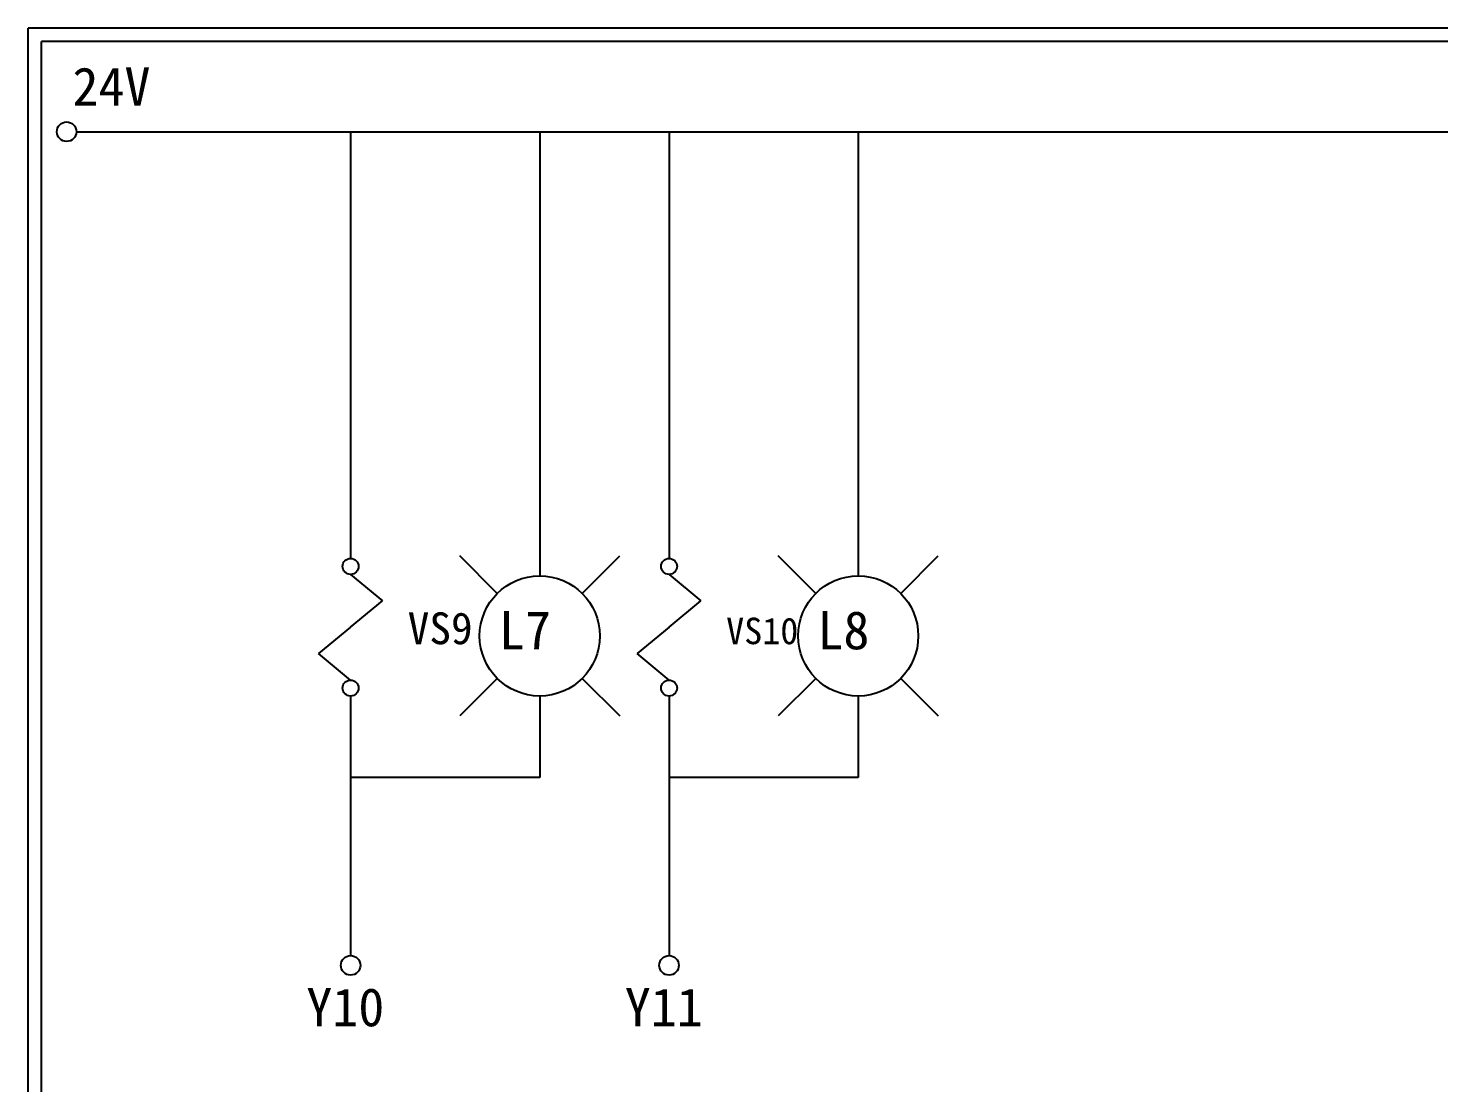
# Model space of a CAD drawing. Extents: x 926 to 1213, y 3 to 207.
# Drawn here: x 925.7 to 1058.6, y 107.6 to 207 of the extents above; entities that cross this region are included whole.
import ezdxf

# ---------------------------------------------------------------- set-up
doc = ezdxf.new("R2010")
doc.units = 0
doc.layers.add('圖框層', color=7, linetype='CONTINUOUS')
doc.layers.add('標尺寸層', color=3, linetype='CONTINUOUS')
doc.styles.add('STSL', font='kaiu.ttf')

msp = doc.modelspace()

# ---------------------------------------------------------------- linework, layer by layer
at = {"layer": '圖框層', "color": 7}
for p, q in [((1212.74, 206.97), (925.74, 206.97)), ((925.74, 3), (925.74, 206.97)), ((1211.49, 205.72), (926.99, 205.72)), ((926.99, 4.25), (926.99, 205.72))]:
    msp.add_line(p, q, dxfattribs=at)
at = {"layer": '標尺寸層', "color": 7}
for p, q in [((930.28, 197.22), (1207.88, 197.22)), ((956.11, 197.22), (956.11, 157.03)), ((973.93, 197.22), (973.93, 155.39)), ((986.11, 197.22), (986.11, 157.03)), ((1003.93, 197.22), (1003.93, 155.39)), ((969.93, 153.73), (966.39, 157.27)), ((977.94, 153.73), (981.47, 157.27)), ((999.93, 153.73), (996.39, 157.27)), ((1007.94, 153.73), (1011.47, 157.27)), ((956.11, 155.53), (959.11, 153.04)), ((986.11, 155.53), (989.11, 153.04)), ((956.11, 150.55), (959.11, 153.04)), ((986.11, 150.55), (989.11, 153.04)), ((956.11, 150.55), (953.1, 148.06)), ((986.11, 150.55), (983.1, 148.06)), ((956.11, 145.57), (953.1, 148.06)), ((986.11, 145.57), (983.1, 148.06)), ((969.93, 145.73), (966.39, 142.19)), ((977.94, 145.73), (981.47, 142.19)), ((999.93, 145.73), (996.39, 142.19)), ((1007.94, 145.73), (1011.47, 142.19)), ((956.11, 144.07), (956.11, 119.62)), ((973.93, 144.07), (973.93, 136.39)), ((986.11, 144.07), (986.11, 119.62)), ((1003.93, 144.07), (1003.93, 136.39)), ((973.93, 136.39), (956.11, 136.39)), ((1003.93, 136.39), (986.11, 136.39))]:
    msp.add_line(p, q, dxfattribs=at)
for centre, radius in [((929.36, 197.22), 0.92), ((956.11, 156.28), 0.751), ((986.11, 156.28), 0.751), ((973.93, 149.73), 5.66), ((1003.93, 149.73), 5.66), ((956.11, 144.82), 0.751), ((986.11, 144.82), 0.751), ((956.11, 118.7), 0.92), ((986.11, 118.7), 0.92)]:
    msp.add_circle(centre, radius, dxfattribs=at)

# ---------------------------------------------------------------- texts
at = {"layer": '圖框層', "color": 4, "style": 'STSL'}
for s, height, p in [('24V', 3.6, (929.91, 199.68)), ('VS9', 3, (961.49, 148.95)), ('L7', 3.6, (970.09, 148.47)), ('VS10', 2.5, (991.49, 148.95)), ('L8', 3.6, (1000.09, 148.47)), ('Y10', 3.6, (951.94, 112.96)), ('Y11', 3.6, (981.94, 112.96))]:
    msp.add_text(s, height=height, dxfattribs=at).set_placement(p)

doc.saveas('drawing.dxf')
